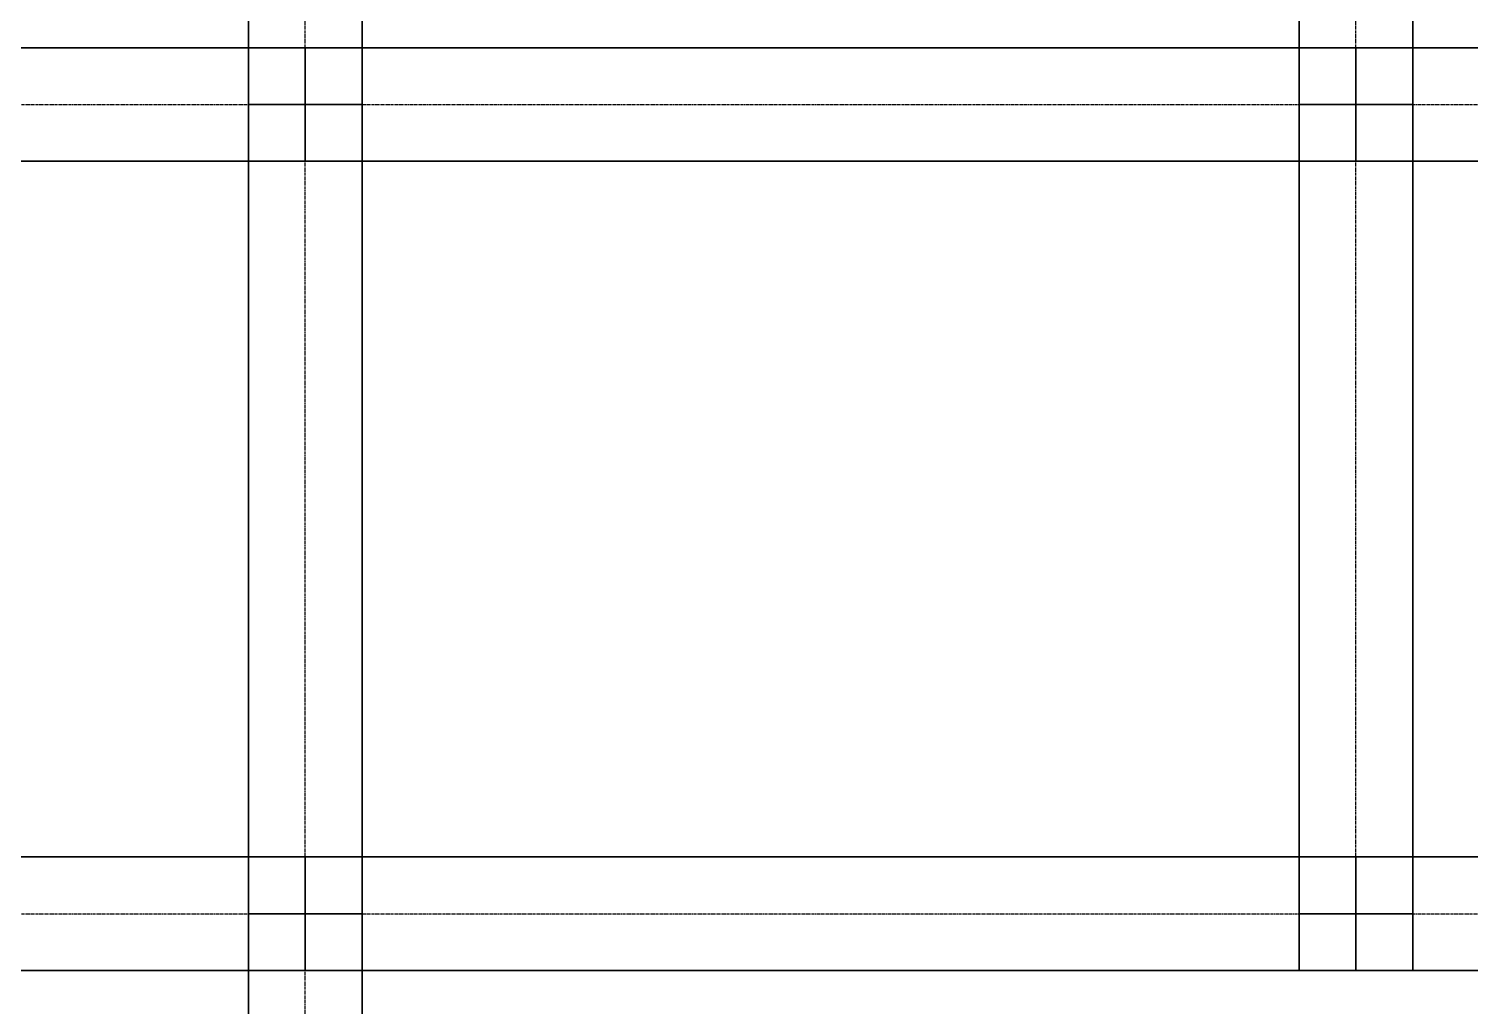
# Model space of a CAD drawing. Extents: x -12 to 2097, y 100 to 3117.
# Drawn here: x 292.6 to 597.2, y 2718.4 to 2924.9 of the extents above; entities that cross this region are included whole.
import ezdxf

# ---------------------------------------------------------------- set-up
doc = ezdxf.new("R2010")
doc.units = 0
doc.header["$MEASUREMENT"] = 0
doc.linetypes.add('Center', pattern=[2, 1.25, -0.25, 0.25, -0.25])
for name, color, linetype in [('BEAM', 5, 'CONTINUOUS'), ('CENTERLINES', 7, 'CONTINUOUS'), ('COLS', 5, 'CONTINUOUS')]:
    doc.layers.add(name, color=color, linetype=linetype)

msp = doc.modelspace()

# ---------------------------------------------------------------- linework, layer by layer
at = {"layer": 'BEAM', "color": 5, "linetype": 'CONTINUOUS'}
for points in [[(339, 2908.92, 600), (339, 2908.92, 624), (339, 2993.916, 624), (339, 2993.916, 600)], [(339, 2908.92, 624), (363, 2908.92, 624), (363, 2993.916, 624), (339, 2993.916, 624)], [(363, 2908.92, 600), (339, 2908.92, 600), (339, 2993.916, 600), (363, 2993.916, 600)], [(339, 2908.92, 468), (339, 2908.92, 492), (339, 2993.916, 492), (339, 2993.916, 468)], [(339, 2908.92, 492), (363, 2908.92, 492), (363, 2993.916, 492), (339, 2993.916, 492)], [(363, 2908.92, 468), (339, 2908.92, 468), (339, 2993.916, 468), (363, 2993.916, 468)], [(339, 2908.92, 336), (339, 2908.92, 360), (339, 2993.916, 360), (339, 2993.916, 336)], [(339, 2908.92, 360), (363, 2908.92, 360), (363, 2993.916, 360), (339, 2993.916, 360)], [(363, 2908.92, 336), (339, 2908.92, 336), (339, 2993.916, 336), (363, 2993.916, 336)], [(339, 2908.92, 204), (339, 2908.92, 228), (339, 2993.916, 228), (339, 2993.916, 204)], [(339, 2908.92, 228), (363, 2908.92, 228), (363, 2993.916, 228), (339, 2993.916, 228)], [(363, 2908.92, 204), (339, 2908.92, 204), (339, 2993.916, 204), (363, 2993.916, 204)], [(339, 2908.92, 60), (339, 2908.92, 84), (339, 2993.916, 84), (339, 2993.916, 60)], [(339, 2908.92, 84), (363, 2908.92, 84), (363, 2993.916, 84), (339, 2993.916, 84)], [(363, 2908.92, 60), (339, 2908.92, 60), (339, 2993.916, 60), (363, 2993.916, 60)], [(363, 2908.92, 624), (363, 2908.92, 600), (363, 2993.916, 600), (363, 2993.916, 624)], [(363, 2908.92, 492), (363, 2908.92, 468), (363, 2993.916, 468), (363, 2993.916, 492)], [(363, 2908.92, 360), (363, 2908.92, 336), (363, 2993.916, 336), (363, 2993.916, 360)], [(363, 2908.92, 228), (363, 2908.92, 204), (363, 2993.916, 204), (363, 2993.916, 228)], [(363, 2908.92, 84), (363, 2908.92, 60), (363, 2993.916, 60), (363, 2993.916, 84)], [(561, 2908.92, 600), (561, 2908.92, 624), (561, 2993.916, 624), (561, 2993.916, 600)], [(561, 2908.92, 624), (585, 2908.92, 624), (585, 2993.916, 624), (561, 2993.916, 624)], [(585, 2908.92, 600), (561, 2908.92, 600), (561, 2993.916, 600), (585, 2993.916, 600)], [(561, 2908.92, 468), (561, 2908.92, 492), (561, 2993.916, 492), (561, 2993.916, 468)], [(561, 2908.92, 492), (585, 2908.92, 492), (585, 2993.916, 492), (561, 2993.916, 492)], [(585, 2908.92, 468), (561, 2908.92, 468), (561, 2993.916, 468), (585, 2993.916, 468)], [(561, 2908.92, 336), (561, 2908.92, 360), (561, 2993.916, 360), (561, 2993.916, 336)], [(561, 2908.92, 360), (585, 2908.92, 360), (585, 2993.916, 360), (561, 2993.916, 360)], [(585, 2908.92, 336), (561, 2908.92, 336), (561, 2993.916, 336), (585, 2993.916, 336)], [(561, 2908.92, 204), (561, 2908.92, 228), (561, 2993.916, 228), (561, 2993.916, 204)], [(561, 2908.92, 228), (585, 2908.92, 228), (585, 2993.916, 228), (561, 2993.916, 228)], [(585, 2908.92, 204), (561, 2908.92, 204), (561, 2993.916, 204), (585, 2993.916, 204)], [(561, 2908.92, 60), (561, 2908.92, 84), (561, 2993.916, 84), (561, 2993.916, 60)], [(561, 2908.92, 84), (585, 2908.92, 84), (585, 2993.916, 84), (561, 2993.916, 84)], [(585, 2908.92, 60), (561, 2908.92, 60), (561, 2993.916, 60), (585, 2993.916, 60)], [(585, 2908.92, 624), (585, 2908.92, 600), (585, 2993.916, 600), (585, 2993.916, 624)], [(585, 2908.92, 492), (585, 2908.92, 468), (585, 2993.916, 468), (585, 2993.916, 492)], [(585, 2908.92, 360), (585, 2908.92, 336), (585, 2993.916, 336), (585, 2993.916, 360)], [(585, 2908.92, 228), (585, 2908.92, 204), (585, 2993.916, 204), (585, 2993.916, 228)], [(585, 2908.92, 84), (585, 2908.92, 60), (585, 2993.916, 60), (585, 2993.916, 84)], [(240, 2920.92, 600), (240, 2920.92, 624), (351, 2920.92, 624), (351, 2920.92, 600)], [(240, 2920.92, 624), (240, 2896.92, 624), (351, 2896.92, 624), (351, 2920.92, 624)], [(240, 2896.92, 600), (240, 2920.92, 600), (351, 2920.92, 600), (351, 2896.92, 600)], [(240, 2920.92, 468), (240, 2920.92, 492), (351, 2920.92, 492), (351, 2920.92, 468)], [(240, 2920.92, 492), (240, 2896.92, 492), (351, 2896.92, 492), (351, 2920.92, 492)], [(240, 2896.92, 468), (240, 2920.92, 468), (351, 2920.92, 468), (351, 2896.92, 468)], [(240, 2920.92, 336), (240, 2920.92, 360), (351, 2920.92, 360), (351, 2920.92, 336)], [(240, 2920.92, 360), (240, 2896.92, 360), (351, 2896.92, 360), (351, 2920.92, 360)], [(240, 2896.92, 336), (240, 2920.92, 336), (351, 2920.92, 336), (351, 2896.92, 336)], [(240, 2920.92, 204), (240, 2920.92, 228), (351, 2920.92, 228), (351, 2920.92, 204)], [(240, 2920.92, 228), (240, 2896.92, 228), (351, 2896.92, 228), (351, 2920.92, 228)], [(240, 2896.92, 204), (240, 2920.92, 204), (351, 2920.92, 204), (351, 2896.92, 204)], [(240, 2920.92, 60), (240, 2920.92, 84), (351, 2920.92, 84), (351, 2920.92, 60)], [(240, 2920.92, 84), (240, 2896.92, 84), (351, 2896.92, 84), (351, 2920.92, 84)], [(240, 2896.92, 60), (240, 2920.92, 60), (351, 2920.92, 60), (351, 2896.92, 60)], [(351, 2920.92, 600), (351, 2920.92, 624), (573, 2920.92, 624), (573, 2920.92, 600)], [(351, 2920.92, 624), (351, 2896.92, 624), (573, 2896.92, 624), (573, 2920.92, 624)], [(351, 2896.92, 600), (351, 2920.92, 600), (573, 2920.92, 600), (573, 2896.92, 600)], [(351, 2920.92, 468), (351, 2920.92, 492), (573, 2920.92, 492), (573, 2920.92, 468)], [(351, 2920.92, 492), (351, 2896.92, 492), (573, 2896.92, 492), (573, 2920.92, 492)], [(351, 2896.92, 468), (351, 2920.92, 468), (573, 2920.92, 468), (573, 2896.92, 468)], [(351, 2920.92, 336), (351, 2920.92, 360), (573, 2920.92, 360), (573, 2920.92, 336)], [(351, 2920.92, 360), (351, 2896.92, 360), (573, 2896.92, 360), (573, 2920.92, 360)], [(351, 2896.92, 336), (351, 2920.92, 336), (573, 2920.92, 336), (573, 2896.92, 336)], [(351, 2920.92, 204), (351, 2920.92, 228), (573, 2920.92, 228), (573, 2920.92, 204)], [(351, 2920.92, 228), (351, 2896.92, 228), (573, 2896.92, 228), (573, 2920.92, 228)], [(351, 2896.92, 204), (351, 2920.92, 204), (573, 2920.92, 204), (573, 2896.92, 204)], [(351, 2920.92, 60), (351, 2920.92, 84), (573, 2920.92, 84), (573, 2920.92, 60)], [(351, 2920.92, 84), (351, 2896.92, 84), (573, 2896.92, 84), (573, 2920.92, 84)], [(351, 2896.92, 60), (351, 2920.92, 60), (573, 2920.92, 60), (573, 2896.92, 60)], [(351, 2920.92), (351, 2920.92, 24), (573, 2920.92, 24), (573, 2920.92)], [(351, 2920.92, 24), (351, 2896.92, 24), (573, 2896.92, 24), (573, 2920.92, 24)], [(351, 2896.92), (351, 2920.92), (573, 2920.92), (573, 2896.92)], [(573, 2920.92, 600), (573, 2920.92, 624), (744, 2920.92, 624), (744, 2920.92, 600)], [(573, 2920.92, 624), (573, 2896.92, 624), (744, 2896.92, 624), (744, 2920.92, 624)], [(573, 2896.92, 600), (573, 2920.92, 600), (744, 2920.92, 600), (744, 2896.92, 600)], [(573, 2920.92, 468), (573, 2920.92, 492), (744, 2920.92, 492), (744, 2920.92, 468)], [(573, 2920.92, 492), (573, 2896.92, 492), (744, 2896.92, 492), (744, 2920.92, 492)], [(573, 2896.92, 468), (573, 2920.92, 468), (744, 2920.92, 468), (744, 2896.92, 468)], [(573, 2920.92, 336), (573, 2920.92, 360), (744, 2920.92, 360), (744, 2920.92, 336)], [(573, 2920.92, 360), (573, 2896.92, 360), (744, 2896.92, 360), (744, 2920.92, 360)], [(573, 2896.92, 336), (573, 2920.92, 336), (744, 2920.92, 336), (744, 2896.92, 336)], [(573, 2920.92, 204), (573, 2920.92, 228), (744, 2920.92, 228), (744, 2920.92, 204)], [(573, 2920.92, 228), (573, 2896.92, 228), (744, 2896.92, 228), (744, 2920.92, 228)], [(573, 2896.92, 204), (573, 2920.92, 204), (744, 2920.92, 204), (744, 2896.92, 204)], [(573, 2920.92, 60), (573, 2920.92, 84), (744, 2920.92, 84), (744, 2920.92, 60)], [(573, 2920.92, 84), (573, 2896.92, 84), (744, 2896.92, 84), (744, 2920.92, 84)], [(573, 2896.92, 60), (573, 2920.92, 60), (744, 2920.92, 60), (744, 2896.92, 60)], [(339, 2737.92, 600), (339, 2737.92, 624), (339, 2908.92, 624), (339, 2908.92, 600)], [(339, 2737.92, 624), (363, 2737.92, 624), (363, 2908.92, 624), (339, 2908.92, 624)], [(363, 2737.92, 600), (339, 2737.92, 600), (339, 2908.92, 600), (363, 2908.92, 600)], [(339, 2737.92, 468), (339, 2737.92, 492), (339, 2908.92, 492), (339, 2908.92, 468)], [(339, 2737.92, 492), (363, 2737.92, 492), (363, 2908.92, 492), (339, 2908.92, 492)], [(363, 2737.92, 468), (339, 2737.92, 468), (339, 2908.92, 468), (363, 2908.92, 468)], [(339, 2737.92, 336), (339, 2737.92, 360), (339, 2908.92, 360), (339, 2908.92, 336)], [(339, 2737.92, 360), (363, 2737.92, 360), (363, 2908.92, 360), (339, 2908.92, 360)], [(363, 2737.92, 336), (339, 2737.92, 336), (339, 2908.92, 336), (363, 2908.92, 336)], [(339, 2737.92, 204), (339, 2737.92, 228), (339, 2908.92, 228), (339, 2908.92, 204)], [(339, 2737.92, 228), (363, 2737.92, 228), (363, 2908.92, 228), (339, 2908.92, 228)], [(363, 2737.92, 204), (339, 2737.92, 204), (339, 2908.92, 204), (363, 2908.92, 204)], [(339, 2737.92, 60), (339, 2737.92, 84), (339, 2908.92, 84), (339, 2908.92, 60)], [(339, 2737.92, 84), (363, 2737.92, 84), (363, 2908.92, 84), (339, 2908.92, 84)], [(363, 2737.92, 60), (339, 2737.92, 60), (339, 2908.92, 60), (363, 2908.92, 60)], [(363, 2737.92, 624), (363, 2737.92, 600), (363, 2908.92, 600), (363, 2908.92, 624)], [(363, 2737.92, 492), (363, 2737.92, 468), (363, 2908.92, 468), (363, 2908.92, 492)], [(363, 2737.92, 360), (363, 2737.92, 336), (363, 2908.92, 336), (363, 2908.92, 360)], [(363, 2737.92, 228), (363, 2737.92, 204), (363, 2908.92, 204), (363, 2908.92, 228)], [(363, 2737.92, 84), (363, 2737.92, 60), (363, 2908.92, 60), (363, 2908.92, 84)], [(561, 2737.92, 600), (561, 2737.92, 624), (561, 2908.92, 624), (561, 2908.92, 600)], [(561, 2737.92, 624), (585, 2737.92, 624), (585, 2908.92, 624), (561, 2908.92, 624)], [(585, 2737.92, 600), (561, 2737.92, 600), (561, 2908.92, 600), (585, 2908.92, 600)], [(561, 2737.92, 468), (561, 2737.92, 492), (561, 2908.92, 492), (561, 2908.92, 468)], [(561, 2737.92, 492), (585, 2737.92, 492), (585, 2908.92, 492), (561, 2908.92, 492)], [(585, 2737.92, 468), (561, 2737.92, 468), (561, 2908.92, 468), (585, 2908.92, 468)], [(561, 2737.92, 336), (561, 2737.92, 360), (561, 2908.92, 360), (561, 2908.92, 336)], [(561, 2737.92, 360), (585, 2737.92, 360), (585, 2908.92, 360), (561, 2908.92, 360)], [(585, 2737.92, 336), (561, 2737.92, 336), (561, 2908.92, 336), (585, 2908.92, 336)], [(561, 2737.92, 204), (561, 2737.92, 228), (561, 2908.92, 228), (561, 2908.92, 204)], [(561, 2737.92, 228), (585, 2737.92, 228), (585, 2908.92, 228), (561, 2908.92, 228)], [(585, 2737.92, 204), (561, 2737.92, 204), (561, 2908.92, 204), (585, 2908.92, 204)], [(561, 2737.92, 60), (561, 2737.92, 84), (561, 2908.92, 84), (561, 2908.92, 60)], [(561, 2737.92, 84), (585, 2737.92, 84), (585, 2908.92, 84), (561, 2908.92, 84)], [(585, 2737.92, 60), (561, 2737.92, 60), (561, 2908.92, 60), (585, 2908.92, 60)], [(585, 2737.92, 624), (585, 2737.92, 600), (585, 2908.92, 600), (585, 2908.92, 624)], [(585, 2737.92, 492), (585, 2737.92, 468), (585, 2908.92, 468), (585, 2908.92, 492)], [(585, 2737.92, 360), (585, 2737.92, 336), (585, 2908.92, 336), (585, 2908.92, 360)], [(585, 2737.92, 228), (585, 2737.92, 204), (585, 2908.92, 204), (585, 2908.92, 228)], [(585, 2737.92, 84), (585, 2737.92, 60), (585, 2908.92, 60), (585, 2908.92, 84)], [(240, 2896.92, 624), (240, 2896.92, 600), (351, 2896.92, 600), (351, 2896.92, 624)], [(240, 2896.92, 492), (240, 2896.92, 468), (351, 2896.92, 468), (351, 2896.92, 492)], [(240, 2896.92, 360), (240, 2896.92, 336), (351, 2896.92, 336), (351, 2896.92, 360)], [(240, 2896.92, 228), (240, 2896.92, 204), (351, 2896.92, 204), (351, 2896.92, 228)], [(240, 2896.92, 84), (240, 2896.92, 60), (351, 2896.92, 60), (351, 2896.92, 84)], [(351, 2896.92, 624), (351, 2896.92, 600), (573, 2896.92, 600), (573, 2896.92, 624)], [(351, 2896.92, 492), (351, 2896.92, 468), (573, 2896.92, 468), (573, 2896.92, 492)], [(351, 2896.92, 360), (351, 2896.92, 336), (573, 2896.92, 336), (573, 2896.92, 360)], [(351, 2896.92, 228), (351, 2896.92, 204), (573, 2896.92, 204), (573, 2896.92, 228)], [(351, 2896.92, 84), (351, 2896.92, 60), (573, 2896.92, 60), (573, 2896.92, 84)], [(351, 2896.92, 24), (351, 2896.92), (573, 2896.92), (573, 2896.92, 24)], [(573, 2896.92, 624), (573, 2896.92, 600), (744, 2896.92, 600), (744, 2896.92, 624)], [(573, 2896.92, 492), (573, 2896.92, 468), (744, 2896.92, 468), (744, 2896.92, 492)], [(573, 2896.92, 360), (573, 2896.92, 336), (744, 2896.92, 336), (744, 2896.92, 360)], [(573, 2896.92, 228), (573, 2896.92, 204), (744, 2896.92, 204), (744, 2896.92, 228)], [(573, 2896.92, 84), (573, 2896.92, 60), (744, 2896.92, 60), (744, 2896.92, 84)], [(240, 2749.92, 600), (240, 2749.92, 624), (351, 2749.92, 624), (351, 2749.92, 600)], [(240, 2749.92, 624), (240, 2725.92, 624), (351, 2725.92, 624), (351, 2749.92, 624)], [(240, 2725.92, 600), (240, 2749.92, 600), (351, 2749.92, 600), (351, 2725.92, 600)], [(240, 2749.92, 468), (240, 2749.92, 492), (351, 2749.92, 492), (351, 2749.92, 468)], [(240, 2749.92, 492), (240, 2725.92, 492), (351, 2725.92, 492), (351, 2749.92, 492)], [(240, 2725.92, 468), (240, 2749.92, 468), (351, 2749.92, 468), (351, 2725.92, 468)], [(240, 2749.92, 336), (240, 2749.92, 360), (351, 2749.92, 360), (351, 2749.92, 336)], [(240, 2749.92, 360), (240, 2725.92, 360), (351, 2725.92, 360), (351, 2749.92, 360)], [(240, 2725.92, 336), (240, 2749.92, 336), (351, 2749.92, 336), (351, 2725.92, 336)], [(240, 2749.92, 204), (240, 2749.92, 228), (351, 2749.92, 228), (351, 2749.92, 204)], [(240, 2749.92, 228), (240, 2725.92, 228), (351, 2725.92, 228), (351, 2749.92, 228)], [(240, 2725.92, 204), (240, 2749.92, 204), (351, 2749.92, 204), (351, 2725.92, 204)], [(240, 2749.92, 60), (240, 2749.92, 84), (351, 2749.92, 84), (351, 2749.92, 60)], [(240, 2749.92, 84), (240, 2725.92, 84), (351, 2725.92, 84), (351, 2749.92, 84)], [(240, 2725.92, 60), (240, 2749.92, 60), (351, 2749.92, 60), (351, 2725.92, 60)], [(351, 2749.92, 600), (351, 2749.92, 624), (573, 2749.92, 624), (573, 2749.92, 600)], [(351, 2749.92, 624), (351, 2725.92, 624), (573, 2725.92, 624), (573, 2749.92, 624)], [(351, 2725.92, 600), (351, 2749.92, 600), (573, 2749.92, 600), (573, 2725.92, 600)], [(351, 2749.92, 468), (351, 2749.92, 492), (573, 2749.92, 492), (573, 2749.92, 468)], [(351, 2749.92, 492), (351, 2725.92, 492), (573, 2725.92, 492), (573, 2749.92, 492)], [(351, 2725.92, 468), (351, 2749.92, 468), (573, 2749.92, 468), (573, 2725.92, 468)], [(351, 2749.92, 336), (351, 2749.92, 360), (573, 2749.92, 360), (573, 2749.92, 336)], [(351, 2749.92, 360), (351, 2725.92, 360), (573, 2725.92, 360), (573, 2749.92, 360)], [(351, 2725.92, 336), (351, 2749.92, 336), (573, 2749.92, 336), (573, 2725.92, 336)], [(351, 2749.92, 204), (351, 2749.92, 228), (573, 2749.92, 228), (573, 2749.92, 204)], [(351, 2749.92, 228), (351, 2725.92, 228), (573, 2725.92, 228), (573, 2749.92, 228)], [(351, 2725.92, 204), (351, 2749.92, 204), (573, 2749.92, 204), (573, 2725.92, 204)], [(351, 2749.92, 60), (351, 2749.92, 84), (573, 2749.92, 84), (573, 2749.92, 60)], [(351, 2749.92, 84), (351, 2725.92, 84), (573, 2725.92, 84), (573, 2749.92, 84)], [(351, 2725.92, 60), (351, 2749.92, 60), (573, 2749.92, 60), (573, 2725.92, 60)], [(351, 2749.92), (351, 2749.92, 24), (573, 2749.92, 24), (573, 2749.92)], [(351, 2749.92, 24), (351, 2725.92, 24), (573, 2725.92, 24), (573, 2749.92, 24)], [(351, 2725.92), (351, 2749.92), (573, 2749.92), (573, 2725.92)], [(573, 2749.92, 600), (573, 2749.92, 624), (744, 2749.92, 624), (744, 2749.92, 600)], [(573, 2749.92, 624), (573, 2725.92, 624), (744, 2725.92, 624), (744, 2749.92, 624)], [(573, 2725.92, 600), (573, 2749.92, 600), (744, 2749.92, 600), (744, 2725.92, 600)], [(573, 2749.92, 468), (573, 2749.92, 492), (744, 2749.92, 492), (744, 2749.92, 468)], [(573, 2749.92, 492), (573, 2725.92, 492), (744, 2725.92, 492), (744, 2749.92, 492)], [(573, 2725.92, 468), (573, 2749.92, 468), (744, 2749.92, 468), (744, 2725.92, 468)], [(573, 2749.92, 336), (573, 2749.92, 360), (744, 2749.92, 360), (744, 2749.92, 336)], [(573, 2749.92, 360), (573, 2725.92, 360), (744, 2725.92, 360), (744, 2749.92, 360)], [(573, 2725.92, 336), (573, 2749.92, 336), (744, 2749.92, 336), (744, 2725.92, 336)], [(573, 2749.92, 204), (573, 2749.92, 228), (744, 2749.92, 228), (744, 2749.92, 204)], [(573, 2749.92, 228), (573, 2725.92, 228), (744, 2725.92, 228), (744, 2749.92, 228)], [(573, 2725.92, 204), (573, 2749.92, 204), (744, 2749.92, 204), (744, 2725.92, 204)], [(573, 2749.92, 60), (573, 2749.92, 84), (744, 2749.92, 84), (744, 2749.92, 60)], [(573, 2749.92, 84), (573, 2725.92, 84), (744, 2725.92, 84), (744, 2749.92, 84)], [(573, 2725.92, 60), (573, 2749.92, 60), (744, 2749.92, 60), (744, 2725.92, 60)], [(339, 2566.92, 600), (339, 2566.92, 624), (339, 2737.92, 624), (339, 2737.92, 600)], [(339, 2566.92, 624), (363, 2566.92, 624), (363, 2737.92, 624), (339, 2737.92, 624)], [(363, 2566.92, 600), (339, 2566.92, 600), (339, 2737.92, 600), (363, 2737.92, 600)], [(339, 2566.92, 468), (339, 2566.92, 492), (339, 2737.92, 492), (339, 2737.92, 468)], [(339, 2566.92, 492), (363, 2566.92, 492), (363, 2737.92, 492), (339, 2737.92, 492)], [(363, 2566.92, 468), (339, 2566.92, 468), (339, 2737.92, 468), (363, 2737.92, 468)], [(339, 2566.92, 336), (339, 2566.92, 360), (339, 2737.92, 360), (339, 2737.92, 336)], [(339, 2566.92, 360), (363, 2566.92, 360), (363, 2737.92, 360), (339, 2737.92, 360)], [(363, 2566.92, 336), (339, 2566.92, 336), (339, 2737.92, 336), (363, 2737.92, 336)], [(339, 2566.92, 204), (339, 2566.92, 228), (339, 2737.92, 228), (339, 2737.92, 204)], [(339, 2566.92, 228), (363, 2566.92, 228), (363, 2737.92, 228), (339, 2737.92, 228)], [(363, 2566.92, 204), (339, 2566.92, 204), (339, 2737.92, 204), (363, 2737.92, 204)], [(339, 2566.92, 60), (339, 2566.92, 84), (339, 2737.92, 84), (339, 2737.92, 60)], [(339, 2566.92, 84), (363, 2566.92, 84), (363, 2737.92, 84), (339, 2737.92, 84)], [(363, 2566.92, 60), (339, 2566.92, 60), (339, 2737.92, 60), (363, 2737.92, 60)], [(363, 2566.92, 624), (363, 2566.92, 600), (363, 2737.92, 600), (363, 2737.92, 624)], [(363, 2566.92, 492), (363, 2566.92, 468), (363, 2737.92, 468), (363, 2737.92, 492)], [(363, 2566.92, 360), (363, 2566.92, 336), (363, 2737.92, 336), (363, 2737.92, 360)], [(363, 2566.92, 228), (363, 2566.92, 204), (363, 2737.92, 204), (363, 2737.92, 228)], [(363, 2566.92, 84), (363, 2566.92, 60), (363, 2737.92, 60), (363, 2737.92, 84)], [(240, 2725.92, 624), (240, 2725.92, 600), (351, 2725.92, 600), (351, 2725.92, 624)], [(240, 2725.92, 492), (240, 2725.92, 468), (351, 2725.92, 468), (351, 2725.92, 492)], [(240, 2725.92, 360), (240, 2725.92, 336), (351, 2725.92, 336), (351, 2725.92, 360)], [(240, 2725.92, 228), (240, 2725.92, 204), (351, 2725.92, 204), (351, 2725.92, 228)], [(240, 2725.92, 84), (240, 2725.92, 60), (351, 2725.92, 60), (351, 2725.92, 84)], [(351, 2725.92, 624), (351, 2725.92, 600), (573, 2725.92, 600), (573, 2725.92, 624)], [(351, 2725.92, 492), (351, 2725.92, 468), (573, 2725.92, 468), (573, 2725.92, 492)], [(351, 2725.92, 360), (351, 2725.92, 336), (573, 2725.92, 336), (573, 2725.92, 360)], [(351, 2725.92, 228), (351, 2725.92, 204), (573, 2725.92, 204), (573, 2725.92, 228)], [(351, 2725.92, 84), (351, 2725.92, 60), (573, 2725.92, 60), (573, 2725.92, 84)], [(351, 2725.92, 24), (351, 2725.92), (573, 2725.92), (573, 2725.92, 24)], [(573, 2725.92, 624), (573, 2725.92, 600), (744, 2725.92, 600), (744, 2725.92, 624)], [(573, 2725.92, 492), (573, 2725.92, 468), (744, 2725.92, 468), (744, 2725.92, 492)], [(573, 2725.92, 360), (573, 2725.92, 336), (744, 2725.92, 336), (744, 2725.92, 360)], [(573, 2725.92, 228), (573, 2725.92, 204), (744, 2725.92, 204), (744, 2725.92, 228)], [(573, 2725.92, 84), (573, 2725.92, 60), (744, 2725.92, 60), (744, 2725.92, 84)]]:
    msp.add_3dface(points, dxfattribs=at)
at = {"layer": 'CENTERLINES', "color": 0, "linetype": 'CENTER', "ltscale": 0.5}
for p, q in [((351, 2908.92, 624), (351, 2993.916, 624)), ((351, 2908.92, 492), (351, 2993.916, 492)), ((351, 2908.92, 360), (351, 2993.916, 360)), ((351, 2908.92, 228), (351, 2993.916, 228)), ((351, 2908.92, 84), (351, 2993.916, 84)), ((573, 2908.92, 624), (573, 2993.916, 624)), ((573, 2908.92, 492), (573, 2993.916, 492)), ((573, 2908.92, 360), (573, 2993.916, 360)), ((573, 2908.92, 228), (573, 2993.916, 228)), ((573, 2908.92, 84), (573, 2993.916, 84)), ((240, 2908.92, 624), (351, 2908.92, 624)), ((240, 2908.92, 492), (351, 2908.92, 492)), ((240, 2908.92, 360), (351, 2908.92, 360)), ((240, 2908.92, 228), (351, 2908.92, 228)), ((240, 2908.92, 84), (351, 2908.92, 84)), ((351, 2737.92, 624), (351, 2908.92, 624)), ((351, 2737.92, 492), (351, 2908.92, 492)), ((351, 2737.92, 360), (351, 2908.92, 360)), ((351, 2737.92, 228), (351, 2908.92, 228)), ((351, 2737.92, 84), (351, 2908.92, 84)), ((351, 2908.92, 624), (573, 2908.92, 624)), ((351, 2908.92, 492), (573, 2908.92, 492)), ((351, 2908.92, 360), (573, 2908.92, 360)), ((351, 2908.92, 228), (573, 2908.92, 228)), ((351, 2908.92, 84), (573, 2908.92, 84)), ((351, 2908.92, 24), (573, 2908.92, 24)), ((351, 2908.92, 492), (351, 2908.92, 624)), ((351, 2908.92, 360), (351, 2908.92, 492)), ((351, 2908.92, 228), (351, 2908.92, 360)), ((351, 2908.92, 84), (351, 2908.92, 228)), ((351, 2908.92, 24), (351, 2908.92, 84)), ((351, 2908.92), (351, 2908.92, 24)), ((573, 2737.92, 624), (573, 2908.92, 624)), ((573, 2737.92, 492), (573, 2908.92, 492)), ((573, 2737.92, 360), (573, 2908.92, 360)), ((573, 2737.92, 228), (573, 2908.92, 228)), ((573, 2737.92, 84), (573, 2908.92, 84)), ((573, 2908.92, 624), (744, 2908.92, 624)), ((573, 2908.92, 492), (744, 2908.92, 492)), ((573, 2908.92, 360), (744, 2908.92, 360)), ((573, 2908.92, 228), (744, 2908.92, 228)), ((573, 2908.92, 84), (744, 2908.92, 84)), ((573, 2908.92, 492), (573, 2908.92, 624)), ((573, 2908.92, 360), (573, 2908.92, 492)), ((573, 2908.92, 228), (573, 2908.92, 360)), ((573, 2908.92, 84), (573, 2908.92, 228)), ((573, 2908.92, 24), (573, 2908.92, 84)), ((573, 2908.92), (573, 2908.92, 24)), ((240, 2737.92, 624), (351, 2737.92, 624)), ((240, 2737.92, 492), (351, 2737.92, 492)), ((240, 2737.92, 360), (351, 2737.92, 360)), ((240, 2737.92, 228), (351, 2737.92, 228)), ((240, 2737.92, 84), (351, 2737.92, 84)), ((351, 2566.92, 624), (351, 2737.92, 624)), ((351, 2566.92, 492), (351, 2737.92, 492)), ((351, 2566.92, 360), (351, 2737.92, 360)), ((351, 2566.92, 228), (351, 2737.92, 228)), ((351, 2566.92, 84), (351, 2737.92, 84)), ((351, 2737.92, 624), (573, 2737.92, 624)), ((351, 2737.92, 492), (573, 2737.92, 492)), ((351, 2737.92, 360), (573, 2737.92, 360)), ((351, 2737.92, 228), (573, 2737.92, 228)), ((351, 2737.92, 84), (573, 2737.92, 84)), ((351, 2737.92, 24), (573, 2737.92, 24)), ((351, 2737.92, 492), (351, 2737.92, 624)), ((351, 2737.92, 360), (351, 2737.92, 492)), ((351, 2737.92, 228), (351, 2737.92, 360)), ((351, 2737.92, 84), (351, 2737.92, 228)), ((351, 2737.92, 24), (351, 2737.92, 84)), ((351, 2737.92), (351, 2737.92, 24)), ((573, 2737.92, 624), (744, 2737.92, 624)), ((573, 2737.92, 492), (744, 2737.92, 492)), ((573, 2737.92, 360), (744, 2737.92, 360)), ((573, 2737.92, 228), (744, 2737.92, 228)), ((573, 2737.92, 84), (744, 2737.92, 84)), ((573, 2737.92, 492), (573, 2737.92, 624)), ((573, 2737.92, 360), (573, 2737.92, 492)), ((573, 2737.92, 228), (573, 2737.92, 360)), ((573, 2737.92, 84), (573, 2737.92, 228)), ((573, 2737.92, 24), (573, 2737.92, 84)), ((573, 2737.92), (573, 2737.92, 24))]:
    msp.add_line(p, q, dxfattribs=at)
at = {"layer": 'COLS', "color": 5, "linetype": 'CONTINUOUS'}
for points in [[(363, 2920.92, 492), (339, 2920.92, 492), (339, 2920.92, 624), (363, 2920.92, 624)], [(339, 2920.92, 492), (339, 2896.92, 492), (339, 2896.92, 624), (339, 2920.92, 624)], [(363, 2920.92, 360), (339, 2920.92, 360), (339, 2920.92, 492), (363, 2920.92, 492)], [(339, 2920.92, 360), (339, 2896.92, 360), (339, 2896.92, 492), (339, 2920.92, 492)], [(363, 2920.92, 228), (339, 2920.92, 228), (339, 2920.92, 360), (363, 2920.92, 360)], [(339, 2920.92, 228), (339, 2896.92, 228), (339, 2896.92, 360), (339, 2920.92, 360)], [(363, 2920.92, 84), (339, 2920.92, 84), (339, 2920.92, 228), (363, 2920.92, 228)], [(339, 2920.92, 84), (339, 2896.92, 84), (339, 2896.92, 228), (339, 2920.92, 228)], [(363, 2920.92, 24), (339, 2920.92, 24), (339, 2920.92, 84), (363, 2920.92, 84)], [(339, 2920.92, 24), (339, 2896.92, 24), (339, 2896.92, 84), (339, 2920.92, 84)], [(363, 2920.92), (339, 2920.92), (339, 2920.92, 24), (363, 2920.92, 24)], [(339, 2920.92), (339, 2896.92), (339, 2896.92, 24), (339, 2920.92, 24)], [(363, 2896.92, 492), (363, 2920.92, 492), (363, 2920.92, 624), (363, 2896.92, 624)], [(363, 2896.92, 360), (363, 2920.92, 360), (363, 2920.92, 492), (363, 2896.92, 492)], [(363, 2896.92, 228), (363, 2920.92, 228), (363, 2920.92, 360), (363, 2896.92, 360)], [(363, 2896.92, 84), (363, 2920.92, 84), (363, 2920.92, 228), (363, 2896.92, 228)], [(363, 2896.92, 24), (363, 2920.92, 24), (363, 2920.92, 84), (363, 2896.92, 84)], [(363, 2896.92), (363, 2920.92), (363, 2920.92, 24), (363, 2896.92, 24)], [(585, 2920.92, 492), (561, 2920.92, 492), (561, 2920.92, 624), (585, 2920.92, 624)], [(561, 2920.92, 492), (561, 2896.92, 492), (561, 2896.92, 624), (561, 2920.92, 624)], [(585, 2920.92, 360), (561, 2920.92, 360), (561, 2920.92, 492), (585, 2920.92, 492)], [(561, 2920.92, 360), (561, 2896.92, 360), (561, 2896.92, 492), (561, 2920.92, 492)], [(585, 2920.92, 228), (561, 2920.92, 228), (561, 2920.92, 360), (585, 2920.92, 360)], [(561, 2920.92, 228), (561, 2896.92, 228), (561, 2896.92, 360), (561, 2920.92, 360)], [(585, 2920.92, 84), (561, 2920.92, 84), (561, 2920.92, 228), (585, 2920.92, 228)], [(561, 2920.92, 84), (561, 2896.92, 84), (561, 2896.92, 228), (561, 2920.92, 228)], [(585, 2920.92, 24), (561, 2920.92, 24), (561, 2920.92, 84), (585, 2920.92, 84)], [(561, 2920.92, 24), (561, 2896.92, 24), (561, 2896.92, 84), (561, 2920.92, 84)], [(585, 2920.92), (561, 2920.92), (561, 2920.92, 24), (585, 2920.92, 24)], [(561, 2920.92), (561, 2896.92), (561, 2896.92, 24), (561, 2920.92, 24)], [(585, 2896.92, 492), (585, 2920.92, 492), (585, 2920.92, 624), (585, 2896.92, 624)], [(585, 2896.92, 360), (585, 2920.92, 360), (585, 2920.92, 492), (585, 2896.92, 492)], [(585, 2896.92, 228), (585, 2920.92, 228), (585, 2920.92, 360), (585, 2896.92, 360)], [(585, 2896.92, 84), (585, 2920.92, 84), (585, 2920.92, 228), (585, 2896.92, 228)], [(585, 2896.92, 24), (585, 2920.92, 24), (585, 2920.92, 84), (585, 2896.92, 84)], [(585, 2896.92), (585, 2920.92), (585, 2920.92, 24), (585, 2896.92, 24)], [(339, 2896.92, 492), (363, 2896.92, 492), (363, 2896.92, 624), (339, 2896.92, 624)], [(339, 2896.92, 360), (363, 2896.92, 360), (363, 2896.92, 492), (339, 2896.92, 492)], [(339, 2896.92, 228), (363, 2896.92, 228), (363, 2896.92, 360), (339, 2896.92, 360)], [(339, 2896.92, 84), (363, 2896.92, 84), (363, 2896.92, 228), (339, 2896.92, 228)], [(339, 2896.92, 24), (363, 2896.92, 24), (363, 2896.92, 84), (339, 2896.92, 84)], [(339, 2896.92), (363, 2896.92), (363, 2896.92, 24), (339, 2896.92, 24)], [(561, 2896.92, 492), (585, 2896.92, 492), (585, 2896.92, 624), (561, 2896.92, 624)], [(561, 2896.92, 360), (585, 2896.92, 360), (585, 2896.92, 492), (561, 2896.92, 492)], [(561, 2896.92, 228), (585, 2896.92, 228), (585, 2896.92, 360), (561, 2896.92, 360)], [(561, 2896.92, 84), (585, 2896.92, 84), (585, 2896.92, 228), (561, 2896.92, 228)], [(561, 2896.92, 24), (585, 2896.92, 24), (585, 2896.92, 84), (561, 2896.92, 84)], [(561, 2896.92), (585, 2896.92), (585, 2896.92, 24), (561, 2896.92, 24)], [(363, 2749.92, 492), (339, 2749.92, 492), (339, 2749.92, 624), (363, 2749.92, 624)], [(339, 2749.92, 492), (339, 2725.92, 492), (339, 2725.92, 624), (339, 2749.92, 624)], [(363, 2749.92, 360), (339, 2749.92, 360), (339, 2749.92, 492), (363, 2749.92, 492)], [(339, 2749.92, 360), (339, 2725.92, 360), (339, 2725.92, 492), (339, 2749.92, 492)], [(363, 2749.92, 228), (339, 2749.92, 228), (339, 2749.92, 360), (363, 2749.92, 360)], [(339, 2749.92, 228), (339, 2725.92, 228), (339, 2725.92, 360), (339, 2749.92, 360)], [(363, 2749.92, 84), (339, 2749.92, 84), (339, 2749.92, 228), (363, 2749.92, 228)], [(339, 2749.92, 84), (339, 2725.92, 84), (339, 2725.92, 228), (339, 2749.92, 228)], [(363, 2749.92, 24), (339, 2749.92, 24), (339, 2749.92, 84), (363, 2749.92, 84)], [(339, 2749.92, 24), (339, 2725.92, 24), (339, 2725.92, 84), (339, 2749.92, 84)], [(363, 2749.92), (339, 2749.92), (339, 2749.92, 24), (363, 2749.92, 24)], [(339, 2749.92), (339, 2725.92), (339, 2725.92, 24), (339, 2749.92, 24)], [(363, 2725.92, 492), (363, 2749.92, 492), (363, 2749.92, 624), (363, 2725.92, 624)], [(363, 2725.92, 360), (363, 2749.92, 360), (363, 2749.92, 492), (363, 2725.92, 492)], [(363, 2725.92, 228), (363, 2749.92, 228), (363, 2749.92, 360), (363, 2725.92, 360)], [(363, 2725.92, 84), (363, 2749.92, 84), (363, 2749.92, 228), (363, 2725.92, 228)], [(363, 2725.92, 24), (363, 2749.92, 24), (363, 2749.92, 84), (363, 2725.92, 84)], [(363, 2725.92), (363, 2749.92), (363, 2749.92, 24), (363, 2725.92, 24)], [(585, 2749.92, 492), (561, 2749.92, 492), (561, 2749.92, 624), (585, 2749.92, 624)], [(561, 2749.92, 492), (561, 2725.92, 492), (561, 2725.92, 624), (561, 2749.92, 624)], [(585, 2749.92, 360), (561, 2749.92, 360), (561, 2749.92, 492), (585, 2749.92, 492)], [(561, 2749.92, 360), (561, 2725.92, 360), (561, 2725.92, 492), (561, 2749.92, 492)], [(585, 2749.92, 228), (561, 2749.92, 228), (561, 2749.92, 360), (585, 2749.92, 360)], [(561, 2749.92, 228), (561, 2725.92, 228), (561, 2725.92, 360), (561, 2749.92, 360)], [(585, 2749.92, 84), (561, 2749.92, 84), (561, 2749.92, 228), (585, 2749.92, 228)], [(561, 2749.92, 84), (561, 2725.92, 84), (561, 2725.92, 228), (561, 2749.92, 228)], [(585, 2749.92, 24), (561, 2749.92, 24), (561, 2749.92, 84), (585, 2749.92, 84)], [(561, 2749.92, 24), (561, 2725.92, 24), (561, 2725.92, 84), (561, 2749.92, 84)], [(585, 2749.92), (561, 2749.92), (561, 2749.92, 24), (585, 2749.92, 24)], [(561, 2749.92), (561, 2725.92), (561, 2725.92, 24), (561, 2749.92, 24)], [(585, 2725.92, 492), (585, 2749.92, 492), (585, 2749.92, 624), (585, 2725.92, 624)], [(585, 2725.92, 360), (585, 2749.92, 360), (585, 2749.92, 492), (585, 2725.92, 492)], [(585, 2725.92, 228), (585, 2749.92, 228), (585, 2749.92, 360), (585, 2725.92, 360)], [(585, 2725.92, 84), (585, 2749.92, 84), (585, 2749.92, 228), (585, 2725.92, 228)], [(585, 2725.92, 24), (585, 2749.92, 24), (585, 2749.92, 84), (585, 2725.92, 84)], [(585, 2725.92), (585, 2749.92), (585, 2749.92, 24), (585, 2725.92, 24)], [(339, 2725.92, 492), (363, 2725.92, 492), (363, 2725.92, 624), (339, 2725.92, 624)], [(339, 2725.92, 360), (363, 2725.92, 360), (363, 2725.92, 492), (339, 2725.92, 492)], [(339, 2725.92, 228), (363, 2725.92, 228), (363, 2725.92, 360), (339, 2725.92, 360)], [(339, 2725.92, 84), (363, 2725.92, 84), (363, 2725.92, 228), (339, 2725.92, 228)], [(339, 2725.92, 24), (363, 2725.92, 24), (363, 2725.92, 84), (339, 2725.92, 84)], [(339, 2725.92), (363, 2725.92), (363, 2725.92, 24), (339, 2725.92, 24)], [(561, 2725.92, 492), (585, 2725.92, 492), (585, 2725.92, 624), (561, 2725.92, 624)], [(561, 2725.92, 360), (585, 2725.92, 360), (585, 2725.92, 492), (561, 2725.92, 492)], [(561, 2725.92, 228), (585, 2725.92, 228), (585, 2725.92, 360), (561, 2725.92, 360)], [(561, 2725.92, 84), (585, 2725.92, 84), (585, 2725.92, 228), (561, 2725.92, 228)], [(561, 2725.92, 24), (585, 2725.92, 24), (585, 2725.92, 84), (561, 2725.92, 84)], [(561, 2725.92), (585, 2725.92), (585, 2725.92, 24), (561, 2725.92, 24)]]:
    msp.add_3dface(points, dxfattribs=at)

doc.saveas('drawing.dxf')
